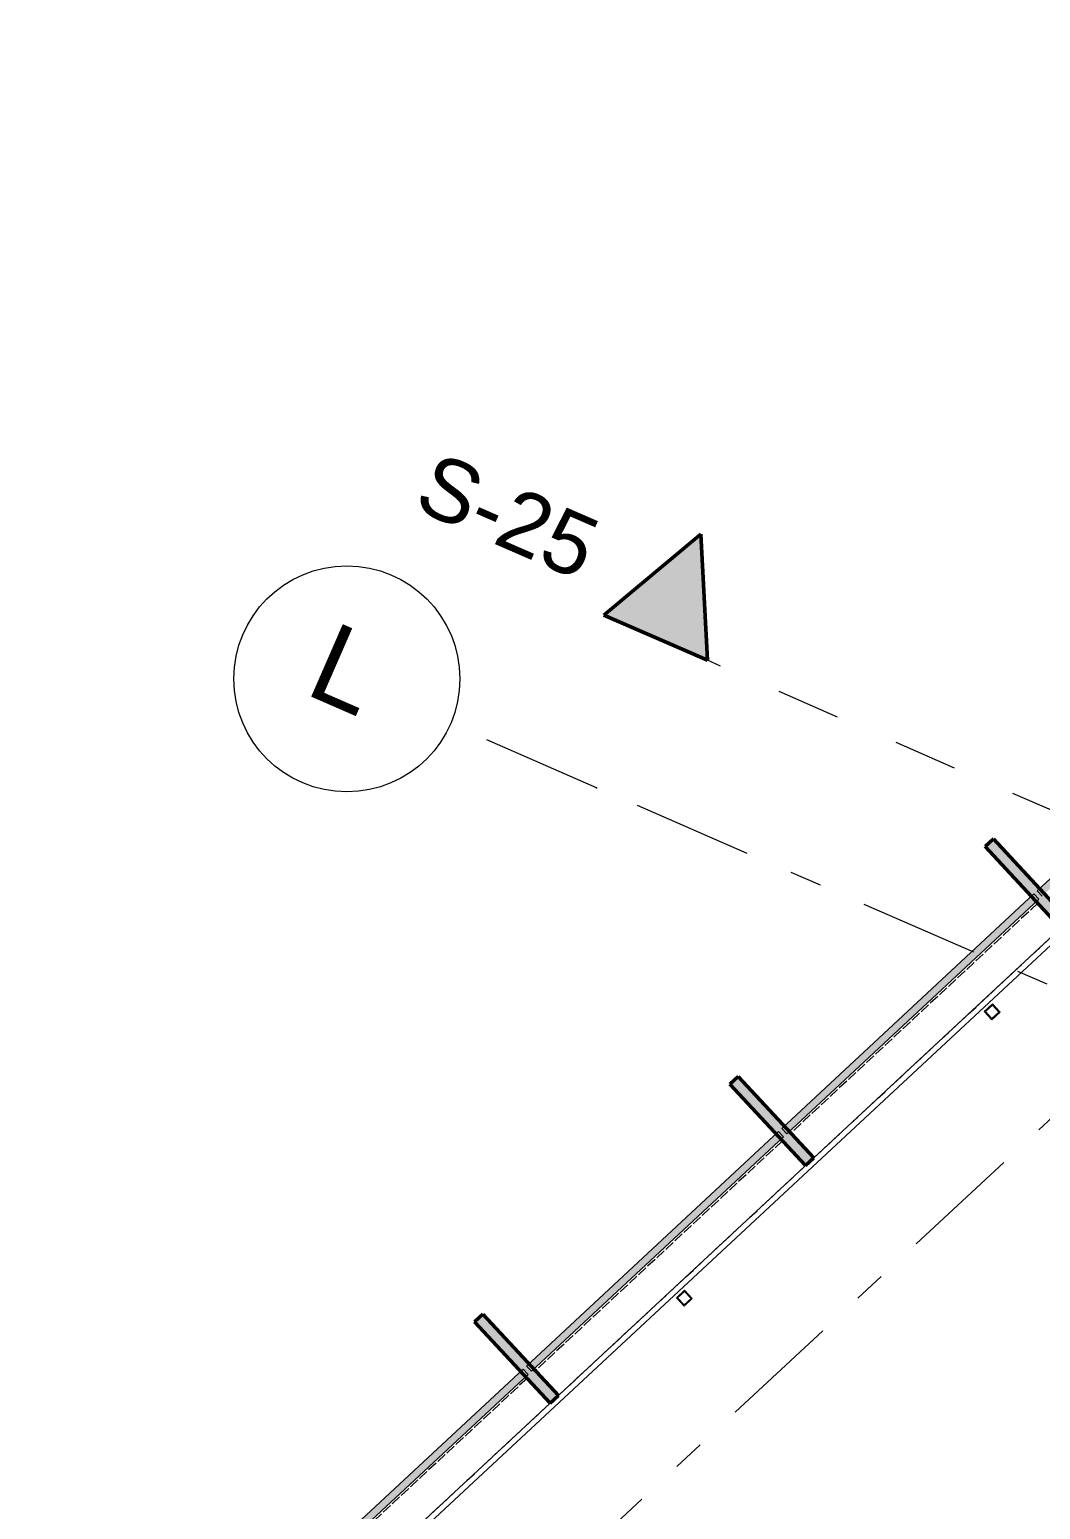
# Model space of a CAD drawing. Header units: millimetres. Extents: x -50172 to 68897, y -80883 to 956680.
# Drawn here: x -34880 to -30409, y -31312 to -24764 of the extents above; entities that cross this region are included whole.
import ezdxf
from ezdxf.enums import TextEntityAlignment as Align

# ---------------------------------------------------------------- set-up
doc = ezdxf.new("R2010")
doc.units = ezdxf.units.MM
doc.header["$MEASUREMENT"] = 0
for name, pattern in [('Dashed', [564.444447, 282.222223, -282.222223]), ('Double Dashed', [1093.611073, 529.166651, -211.666656, 141.111112, -211.666656]), ('Hidden Line', [55, 45, -10])]:
    doc.linetypes.add(name, pattern=pattern)
for name, color, linetype in [('A-95-MC_Marker_Section_P2.Marker', 7, 'Continuous'), ('COLUMN.IFC Import', 7, 'Continuous'), ('New_A-15-MG_Structural_Grid_Phase_2', 7, 'Continuous'), ('New_A-20-M_Floor_Slab', 7, 'Continuous'), ('New_A-25-M_Curtain_Wall', 7, 'Continuous'), ('New_A-35-M_FFE-Zone', 7, 'Continuous')]:
    doc.layers.add(name, color=color, linetype=linetype)
for name, color, linetype, lineweight in [('A-95-MC_Marker_Section_P2.Marker_Pen_No__1', 7, 'Continuous', 13), ('A-95-MC_Marker_Section_P2.Marker_Pen_No__6', 7, 'Continuous', 35), ('COLUMN.IFC Import_Pen_No__2', 8, 'Continuous', 15), ('New_A-20-M_Floor_Slab_Pen_No__89', 8, 'Continuous', 20), ('New_A-25-M_Curtain_Wall_Pen_No__1', 7, 'Continuous', 13), ('New_A-25-M_Curtain_Wall_Pen_No__87', 8, 'Continuous', 20), ('New_ArchiCAD Zone Stamps_Pen_No__9', 7, 'Continuous', 13)]:
    doc.layers.add(name, color=color, linetype=linetype, lineweight=lineweight)
for name, color, linetype, lineweight, true_color in [('A-95-MC_Marker_Section_P2.Marker_Pen_No__25', 7, 'Continuous', 50, 0x2a2a2a), ('New_A-15-MG_Structural_Grid_Phase_2_Pen_No__222', 7, 'Continuous', 13, 0x65af33), ('New_A-25-M_Curtain_Wall_Pen_No__144', 7, 'Continuous', 0, 0xc8c8c8), ('New_A-25-M_Curtain_Wall_Pen_No__165', 7, 'Continuous', 0, 0x006060), ('New_A-25-M_Curtain_Wall_Pen_No__27', 7, 'Continuous', 50, 0x2a2a2a), ('New_A-35-M_FFE-Zone_Pen_No__74', 7, 'Continuous', 20, 0x606060)]:
    doc.layers.add(name, color=color, linetype=linetype, lineweight=lineweight, true_color=true_color)
doc.styles.add('GENERATED_STYLE_2', font='')
doc.styles.add('GENERATED_STYLE_3', font='')
doc.styles.add('GENERATED_STYLE_4', font='')
doc.styles.get('GENERATED_STYLE_2').set_extended_font_data('Arial', bold=True)
doc.styles.get('GENERATED_STYLE_3').set_extended_font_data('Arial')
doc.styles.get('GENERATED_STYLE_4').set_extended_font_data('Swis721 BT')

# ---------------------------------------------------------------- blocks, each defined once
blk = doc.blocks.new('Computer Lab A_INB 2101_4_1', base_point=(-21074, -34511.1))
at = {"layer": 'New_A-35-M_FFE-Zone_Pen_No__74', "linetype": 'Continuous'}
blk.add_line((-26602.3, -25279.3), (-34797.7, -32908.8), dxfattribs=at)
at = {"layer": 'New_ArchiCAD Zone Stamps_Pen_No__9'}
for tag, height, style, p in [('ROOM_NAME', 250, 'GENERATED_STYLE_2', (-21831, -32984.5)), ('zoneNameLine2', 250, 'GENERATED_STYLE_2', (-22019.5, -33416.7)), ('ROOM_NUMBER', 200, 'GENERATED_STYLE_3', (-22207.9, -33837.4)), ('measuredAreaCode', 200, 'GENERATED_STYLE_3', (-22364.9, -34197.5)), ('DUMMY_649', 200, 'GENERATED_STYLE_3', (-22057.5, -34331.5)), ('DUMMY_650', 200, 'GENERATED_STYLE_3', (-21428.4, -34605.9)), ('DUMMY_651', 133.3, 'GENERATED_STYLE_3', (-21149.1, -34712.4))]:
    blk.add_attdef(tag, text='', height=height, rotation=336.44041, dxfattribs=dict(at, style=style)).set_placement(p, align=Align.TOP_LEFT)
blk = doc.blocks.new('Slab_1_1', base_point=(-34879.7, -33019))
at = {"layer": 'New_A-20-M_Floor_Slab_Pen_No__89', "linetype": 'Continuous', "flags": 128}
blk.add_lwpolyline([(-11126.4, -10915), (-34879.7, -33019), (-34178.4, -33772.6), (-28504.8, -36246.6), (-17692.7, -40961.2), (-18788.7, -43474.6), (-15135.8, -45067.5), (-14847, -44405), (-9724.7, -46638.6), (-11283.6, -50213.5), (-6954.9, -52101), (-4428.3, -46306.9), (1068, -48703.5), (1011.6, -48832.8), (12486.7, -53836.5)], dxfattribs=at)
blk = doc.blocks.new('Curtain Wall_7_1')
at = {"layer": 'New_A-25-M_Curtain_Wall_Pen_No__144', "linetype": 'Continuous'}
for points in [[(-30653, -28379.8), (-30317.8, -28740), (-30281.2, -28705.9), (-30616.4, -28345.7)], [(-31782.6, -29431), (-31447.4, -29791.1), (-31410.8, -29757.1), (-31746, -29396.9)], [(-32912.1, -30482.1), (-32577, -30842.3), (-32540.4, -30808.2), (-32875.5, -30448)]]:
    blk.add_hatch(color=256, dxfattribs=at).paths.add_polyline_path(points)
at = {"layer": 'New_A-25-M_Curtain_Wall_Pen_No__165', "linetype": 'Continuous', "lineweight": 0, "true_color": 0x001818}
for points in [[(-30401.2, -28599), (-29286.3, -27561.5), (-29308.1, -27538), (-30423, -28575.6)], [(-31530.8, -29650.2), (-30415.8, -28612.6), (-30437.6, -28589.2), (-31552.6, -29626.7)], [(-32660.3, -30701.3), (-31545.4, -29663.8), (-31567.2, -29640.4), (-32682.1, -30677.9)], [(-33789.9, -31752.5), (-32675, -30714.9), (-32696.8, -30691.5), (-33811.7, -31729)]]:
    blk.add_hatch(color=168, dxfattribs=at).paths.add_polyline_path(points)
at = {"layer": 'New_A-25-M_Curtain_Wall_Pen_No__1', "linetype": 'Continuous'}
for p, q in [((-29308.1, -27538), (-30423, -28575.6)), ((-30437.6, -28589.2), (-31552.6, -29626.7)), ((-31530.8, -29650.2), (-30415.8, -28612.6)), ((-30415.8, -28612.6), (-30437.6, -28589.2)), ((-30423, -28575.6), (-30401.2, -28599)), ((-31567.2, -29640.4), (-32682.1, -30677.9)), ((-31545.4, -29663.8), (-31567.2, -29640.4)), ((-31552.6, -29626.7), (-31530.8, -29650.2)), ((-32660.3, -30701.3), (-31545.4, -29663.8)), ((-32696.8, -30691.5), (-33811.7, -31729)), ((-32675, -30714.9), (-32696.8, -30691.5)), ((-32682.1, -30677.9), (-32660.3, -30701.3)), ((-33789.9, -31752.5), (-32675, -30714.9))]:
    blk.add_line(p, q, dxfattribs=at)
at = {"layer": 'New_A-25-M_Curtain_Wall_Pen_No__27', "linetype": 'Continuous'}
for p, q in [((-30616.4, -28345.7), (-30653, -28379.8)), ((-30281.2, -28705.9), (-30616.4, -28345.7)), ((-30653, -28379.8), (-30317.8, -28740)), ((-31746, -29396.9), (-31782.6, -29431)), ((-31410.8, -29757.1), (-31746, -29396.9)), ((-31782.6, -29431), (-31447.4, -29791.1)), ((-31447.4, -29791.1), (-31410.8, -29757.1)), ((-32875.5, -30448), (-32912.1, -30482.1)), ((-32912.1, -30482.1), (-32577, -30842.3)), ((-32540.4, -30808.2), (-32875.5, -30448)), ((-32577, -30842.3), (-32540.4, -30808.2))]:
    blk.add_line(p, q, dxfattribs=at)
blk = doc.blocks.new('Wall_78_1', base_point=(-32577, -30842.3))
at = {"layer": 'New_A-25-M_Curtain_Wall_Pen_No__87', "linetype": 'Hidden Line', "flags": 128}
for points in [[(-32679.1, -30732.5), (-33772.1, -31749.6)], [(-32577, -30842.3), (-32679.1, -30732.5)], [(-33669.9, -31859.4), (-32577, -30842.3)], [(-33772.1, -31749.6), (-33669.9, -31859.4)]]:
    blk.add_lwpolyline(points, dxfattribs=at)
blk = doc.blocks.new('Wall_80_1', base_point=(-31447.4, -29791.1))
at = {"layer": 'New_A-25-M_Curtain_Wall_Pen_No__87', "linetype": 'Hidden Line', "flags": 128}
for points in [[(-31549.6, -29681.3), (-32642.5, -30698.4)], [(-31447.4, -29791.1), (-31549.6, -29681.3)], [(-32540.4, -30808.2), (-31447.4, -29791.1)], [(-32642.5, -30698.4), (-32540.4, -30808.2)]]:
    blk.add_lwpolyline(points, dxfattribs=at)
blk = doc.blocks.new('Wall_81_1', base_point=(-30317.8, -28740))
at = {"layer": 'New_A-25-M_Curtain_Wall_Pen_No__87', "linetype": 'Hidden Line', "flags": 128}
for points in [[(-30420, -28630.2), (-31513, -29647.3)], [(-30317.8, -28740), (-30420, -28630.2)], [(-31410.8, -29757.1), (-30317.8, -28740)], [(-31513, -29647.3), (-31410.8, -29757.1)]]:
    blk.add_lwpolyline(points, dxfattribs=at)
blk = doc.blocks.new('Standard grid marker_21')
at = {"layer": 'New_A-15-MG_Structural_Grid_Phase_2_Pen_No__222', "linetype": 'Double Dashed'}
blk.add_line((2642.7, 0), (48997.9, 0), dxfattribs=at)
at = {"layer": 'New_A-15-MG_Structural_Grid_Phase_2_Pen_No__222', "style": 'GENERATED_STYLE_4'}
blk.add_attdef('AC_MarkerText_1', text='', height=350, rotation=113.5, dxfattribs=at).set_placement((-500, -1294.1), align=Align.MIDDLE_CENTER)
blk = doc.blocks.new('Discrete Accessory 1125')
at = {"layer": 'COLUMN.IFC Import_Pen_No__2', "linetype": 'Continuous'}
for p, q in [((-25, 25), (25, 25)), ((-25, -25), (-25, 25)), ((-21, 21), (-21, -21)), ((21, 21), (-21, 21)), ((21, -21), (21, 21)), ((25, 25), (25, -25)), ((25, -25), (-25, -25)), ((-21, -21), (21, -21))]:
    blk.add_line(p, q, dxfattribs=at)
blk = doc.blocks.new('Discrete Accessory 1126')
at = {"layer": 'COLUMN.IFC Import_Pen_No__2', "linetype": 'Continuous'}
for p, q in [((-25, 25), (25, 25)), ((-25, -25), (-25, 25)), ((-21, 21), (-21, -21)), ((21, 21), (-21, 21)), ((21, -21), (21, 21)), ((25, 25), (25, -25)), ((25, -25), (-25, -25)), ((-21, -21), (21, -21))]:
    blk.add_line(p, q, dxfattribs=at)
blk = doc.blocks.new('Standard grid marker_37')
at = {"layer": 'New_A-15-MG_Structural_Grid_Phase_2_Pen_No__222', "linetype": 'Double Dashed'}
for p, q in [((705.1, 0), (11275, 0)), ((705.1, 0), (0, 0)), ((11275, 0), (11980.1, 0))]:
    blk.add_line(p, q, dxfattribs=at)
at = {"layer": 'New_A-15-MG_Structural_Grid_Phase_2_Pen_No__222', "linetype": 'Continuous'}
for centre in [(-500, 0), (12480.1, 0)]:
    blk.add_circle(centre, 500, dxfattribs=at)
at = {"layer": 'New_A-15-MG_Structural_Grid_Phase_2_Pen_No__222', "linetype": 'Double Dashed'}
for p in [(705.1, 0), (705.1, 0), (11275, 0), (11275, 0)]:
    blk.add_point(p, dxfattribs=at)
at = {"layer": 'New_A-15-MG_Structural_Grid_Phase_2_Pen_No__222', "style": 'GENERATED_STYLE_4'}
for tag, p in [('AC_MarkerText_1_0', (-500, 43.4)), ('AC_MarkerText_1_1', (12480.1, 43.4))]:
    blk.add_attdef(tag, text='', height=350, rotation=180, dxfattribs=at).set_placement(p, align=Align.MIDDLE_CENTER)
blk = doc.blocks.new('Cutting Plane_4_1', base_point=(18850.6, -50545.4))
at = {"layer": 'A-95-MC_Marker_Section_P2.Marker_Pen_No__25', "linetype": 'Continuous'}
blk.add_hatch(color=256, dxfattribs=at).paths.add_polyline_path([(-32339.9, -27355.3), (-31881.6, -27555.2), (-31910.9, -26996.9)])
at = {"layer": 'A-95-MC_Marker_Section_P2.Marker_Pen_No__1', "linetype": 'Dashed'}
blk.add_line((-6471, -38635.4), (-31881.6, -27555.2), dxfattribs=at)
at = {"layer": 'A-95-MC_Marker_Section_P2.Marker_Pen_No__25', "linetype": 'Continuous'}
for p, q in [((-31910.9, -26996.9), (-32339.9, -27355.3)), ((-31881.6, -27555.2), (-31910.9, -26996.9)), ((-32339.9, -27355.3), (-31881.6, -27555.2))]:
    blk.add_line(p, q, dxfattribs=at)
at = {"layer": 'A-95-MC_Marker_Section_P2.Marker_Pen_No__6', "insert": (-33192.4, -26883.4), "char_height": 275, "attachment_point": 7, "rotation": 336.44041, "style": 'GENERATED_STYLE_4'}
blk.add_mtext('\\A1;{\\fSwis721 BT|b0|i0|c0|p34;S-25}', dxfattribs=at)

msp = doc.modelspace()

# ---------------------------------------------------------------- block references
at = {"layer": 'A-95-MC_Marker_Section_P2.Marker'}
msp.add_blockref('Cutting Plane_4_1', (18850.6, -50545.4), dxfattribs=at)
at = {"layer": 'COLUMN.IFC Import', "linetype": 'Continuous', "zscale": 1000, "rotation": 222.940410901894}
for name, p in [('Discrete Accessory 1125', (-30622, -29110.5)), ('Discrete Accessory 1126', (-31983.6, -30377.6))]:
    msp.add_blockref(name, p, dxfattribs=at)
at = {"layer": 'New_A-15-MG_Structural_Grid_Phase_2', "color": 8, "linetype": 'Continuous', "lineweight": 15, "zscale": 1000, "rotation": 222.9404146370858}
msp.add_blockref('Standard grid marker_21', (3387.7, 1823.7), dxfattribs=at)
at = {"layer": 'New_A-15-MG_Structural_Grid_Phase_2', "color": 8, "linetype": 'Continuous', "lineweight": 15}
ref = msp.add_blockref('Standard grid marker_37', (-22036.6, -32625.7), dxfattribs=dict(at, zscale=1000, rotation=156.4404115839929))
ref.add_attrib('AC_MarkerText_1', 'L', dxfattribs={"layer": 'New_A-15-MG_Structural_Grid_Phase_2_Pen_No__222', "color": 85, "true_color": 0x65af33, "height": 350, "rotation": 336.44041, "style": 'GENERATED_STYLE_4'}).set_placement((-21578.3, -32782.2), align=Align.MIDDLE_CENTER)
ref.add_attrib('AC_MarkerText_1_1', 'L', dxfattribs={"layer": 'New_A-15-MG_Structural_Grid_Phase_2_Pen_No__222', "color": 85, "true_color": 0x65af33, "height": 350, "rotation": 336.44041, "style": 'GENERATED_STYLE_4'}).set_placement((-33476.4, -27594), align=Align.MIDDLE_CENTER)
at = {"layer": 'New_A-20-M_Floor_Slab', "color": 8, "linetype": 'Continuous', "lineweight": 20}
msp.add_blockref('Slab_1_1', (-34879.7, -33019), dxfattribs=at)
at = {"layer": 'New_A-25-M_Curtain_Wall', "linetype": 'Continuous', "lineweight": 0}
msp.add_blockref('Curtain Wall_7_1', (0, 0), dxfattribs=at)
at = {"layer": 'New_A-25-M_Curtain_Wall', "color": 250, "lineweight": 50, "true_color": 0x2a2a2a}
for name, p in [('Wall_81_1', (-30317.8, -28740)), ('Wall_80_1', (-31447.4, -29791.1)), ('Wall_78_1', (-32577, -30842.3))]:
    msp.add_blockref(name, p, dxfattribs=at)
at = {"layer": 'New_A-35-M_FFE-Zone', "linetype": 'Continuous'}
msp.add_blockref('Computer Lab A_INB 2101_4_1', (-21074, -34511.1), dxfattribs=at)

doc.saveas('drawing.dxf')
